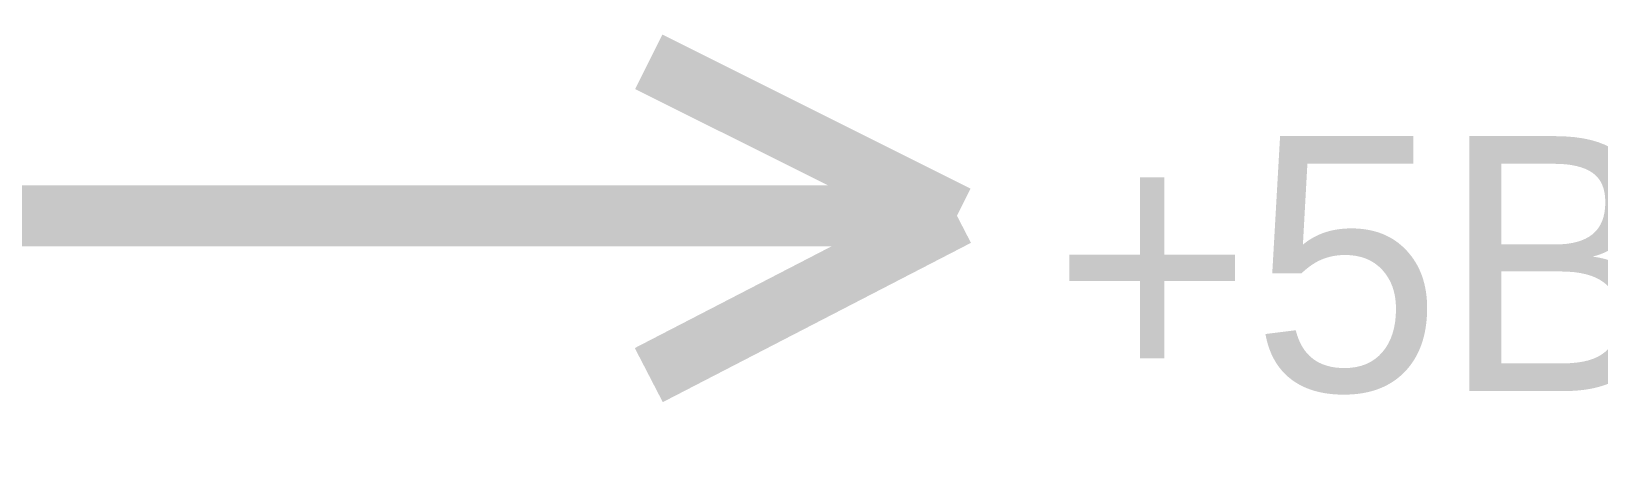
# Model space of a CAD drawing. Header units: inches. Extents: x 0 to 841, y 0 to 594.
# Drawn here: x 758 to 765.71, y 266.27 to 268.41 of the extents above; entities that cross this region are included whole.
import ezdxf

# ---------------------------------------------------------------- set-up
doc = ezdxf.new("R2010")
doc.units = ezdxf.units.IN
doc.layers.add('Sheet', color=255, linetype='Continuous')

msp = doc.modelspace()

# ---------------------------------------------------------------- linework, layer by layer
at = {"layer": 'Sheet'}
for points in [[(762.5547, 267.4986, 0.2997, 0.2997, 0), (761.0391, 268.2564, 0.2997, 0.2997, 0)], [(760.02, 267.4986, 0.2997, 0.2997, 0), (752.5204, 267.4986, 0.2997, 0.2997, 0), (740.0037, 267.4986, 0.2997, 0.2997, 0), (735.0127, 267.4986, 0.2997, 0.2997, 0)], [(760.02, 267.4986, 0.2997, 0.2997, 0), (762.5547, 267.4986, 0.2997, 0.2997, 0)], [(762.5547, 267.4986, 0.2997, 0.2997, 0), (761.0391, 266.7147, 0.2997, 0.2997, 0)]]:
    msp.add_lwpolyline(points, format="xyseb", dxfattribs=at)

# ---------------------------------------------------------------- texts
msp.add_text('+5В_RS', height=1.25427, dxfattribs=at).set_placement((763.0251, 266.6363))

doc.saveas('drawing.dxf')
